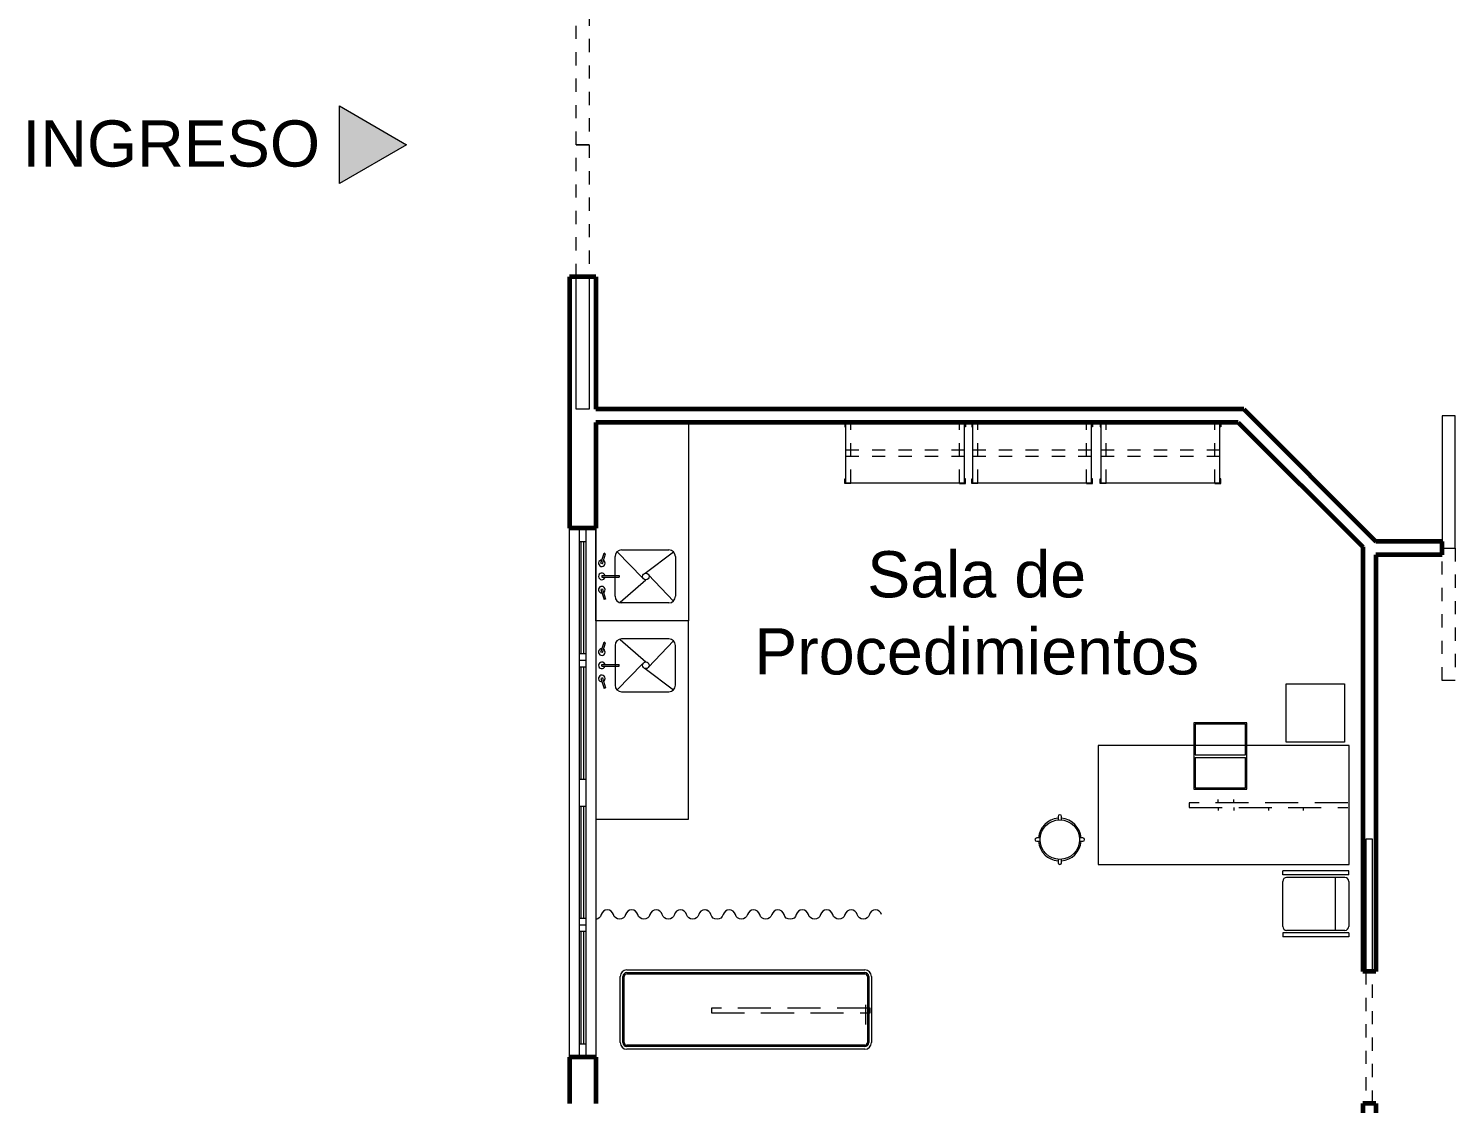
# Model space of a CAD drawing. Header units: millimetres. Extents: x 72 to 2370, y -203 to 794.
# Drawn here: x 1845.78 to 1856.52, y 288.23 to 296.36 of the extents above; entities that cross this region are included whole.
import ezdxf

# ---------------------------------------------------------------- set-up
doc = ezdxf.new("R2010")
doc.units = ezdxf.units.MM
for name, pattern in [('ACAD_ISO03W100', [30, 12, -18]), ('HIDDEN', [0.375, 0.25, -0.125]), ('HIDDEN5', [0.07, 0.04, -0.03])]:
    doc.linetypes.add(name, pattern=pattern)
for name, color, linetype, lineweight in [('envolvente', 164, 'Continuous', 60), ('mobiliario', 252, 'Continuous', 9), ('puertas', 15, 'Continuous', 9), ('Texto', 250, 'Continuous', 9), ('ventanas', 132, 'Continuous', 9)]:
    doc.layers.add(name, color=color, linetype=linetype, lineweight=lineweight)
doc.styles.get("Standard").update_dxf_attribs({"font": 'arial.ttf'})

# ---------------------------------------------------------------- blocks, each defined once
blk = doc.blocks.new('10260204')
at = {"color": 8, "linetype": 'HIDDEN5'}
for p, q in [((0.05, -0.011), (0.05, -0.461)), ((0.873, -0.011), (0.873, -0.461)), ((0.011, -0.211), (0.911, -0.211)), ((0.011, -0.261), (0.911, -0.261))]:
    blk.add_line(p, q, dxfattribs=at)
for points in [[(0.05, -0.011), (0.05, -0.005), (0.005, -0.005), (0.005, -0.04), (0.011, -0.04)], [(0.873, -0.011), (0.873, -0.005), (0.918, -0.005), (0.918, -0.04), (0.911, -0.04)], [(0.05, -0.461), (0.05, -0.468), (0.005, -0.468), (0.005, -0.433), (0.011, -0.433)], [(0.873, -0.461), (0.873, -0.468), (0.918, -0.468), (0.918, -0.433), (0.911, -0.433)]]:
    blk.add_lwpolyline(points)
blk.add_lwpolyline([(0.011, -0.461), (0.011, -0.011), (0.911, -0.011), (0.911, -0.461)], close=True)
blk = doc.blocks.new('MESPRE')
for p, q in [((-0.9, 0), (0.9, 0)), ((-0.95, -0.55), (-0.95, -0.05)), ((-0.93, -0.55), (-0.93, -0.05)), ((-0.92, -0.55), (-0.92, -0.05)), ((-0.9, -0.02), (0.9, -0.02)), ((-0.9, -0.03), (0.9, -0.03)), ((0.92, -0.05), (0.92, -0.55)), ((0.93, -0.05), (0.93, -0.55)), ((0.95, -0.05), (0.95, -0.55)), ((0.9, -0.57), (-0.9, -0.57)), ((0.9, -0.58), (-0.9, -0.58)), ((0.9, -0.6), (-0.9, -0.6))]:
    blk.add_line(p, q)
for centre, radius, start, end in [((-0.9, -0.05), 0.05, 90, 180), ((-0.9, -0.05), 0.03, 90, 180), ((-0.9, -0.05), 0.02, 90, 180), ((0.9, -0.05), 0.05, 0, 90), ((0.9, -0.05), 0.03, 0, 90), ((0.9, -0.05), 0.02, 0, 90), ((-0.9, -0.55), 0.05, 180, 270), ((-0.9, -0.55), 0.03, 180, 270), ((-0.9, -0.55), 0.02, 180, 270), ((0.9, -0.55), 0.05, 270, 0), ((0.9, -0.55), 0.02, 270, 0), ((0.9, -0.55), 0.03, 270, 0)]:
    blk.add_arc(centre, radius, start, end)
blk = doc.blocks.new('31080102')
for points in [[(0.013, 0.149), (0.013, 0.175, 1), (-0.013, 0.175), (-0.013, 0.149)], [(-0.149, 0.013), (-0.175, 0.013, 1), (-0.175, -0.013), (-0.149, -0.013)], [(0.149, -0.013), (0.175, -0.013, 1), (0.175, 0.013), (0.149, 0.013)], [(-0.013, -0.149), (-0.013, -0.175, 1), (0.013, -0.175), (0.013, -0.149)]]:
    blk.add_lwpolyline(points, format="xyb")
blk.add_circle((0, 0), 0.15)
for start, end in [(94.4117, 175.5883), (4.4117, 85.5883), (184.4117, 265.5883), (274.4117, 355.5883)]:
    blk.add_arc((0, 0), 0.162, start, end)

msp = doc.modelspace()

# ---------------------------------------------------------------- hatches: boundary and pattern name
at = {"layer": 'Texto'}
h = msp.add_hatch(color=256, dxfattribs=at)
h.dxf.hatch_style = 1
h.paths.add_polyline_path([(1848.134, 295.187), (1848.641, 295.48), (1848.134, 295.773)])

# ---------------------------------------------------------------- linework, layer by layer
at = {"layer": 'envolvente'}
for p, q in [((1850.074, 294.48), (1849.874, 294.48)), ((1849.874, 294.48), (1849.874, 292.58)), ((1850.074, 294.48), (1850.074, 293.48)), ((1854.974, 293.48), (1850.074, 293.48)), ((1854.974, 293.48), (1855.974, 292.48)), ((1850.074, 293.38), (1850.074, 292.58)), ((1854.932, 293.38), (1850.074, 293.38)), ((1854.932, 293.38), (1855.874, 292.439)), ((1850.074, 292.58), (1849.874, 292.58)), ((1855.874, 292.439), (1855.874, 289.23)), ((1856.474, 292.48), (1855.974, 292.48)), ((1856.474, 292.38), (1856.474, 292.48)), ((1855.974, 292.38), (1855.974, 289.23)), ((1856.474, 292.38), (1855.974, 292.38)), ((1855.974, 289.23), (1855.874, 289.23)), ((1849.874, 288.58), (1849.874, 288.23)), ((1850.074, 288.58), (1849.874, 288.58)), ((1850.074, 288.58), (1850.074, 288.23)), ((1855.874, 288.23), (1855.874, 288.13)), ((1855.974, 288.23), (1855.874, 288.23)), ((1855.974, 288.23), (1855.974, 285.88))]:
    msp.add_line(p, q, dxfattribs=at)
at = {"layer": 'envolvente', "lineweight": 9}
for p, q in [((1849.874, 288.58), (1849.874, 292.58)), ((1850.074, 292.58), (1850.074, 288.58))]:
    msp.add_line(p, q, dxfattribs=at)
at = {"layer": 'mobiliario'}
for p, q in [((1850.269, 292.416), (1850.626, 292.416)), ((1850.219, 292.066), (1850.219, 292.366)), ((1850.676, 292.366), (1850.676, 292.066)), ((1850.626, 292.016), (1850.269, 292.016)), ((1850.219, 291.694), (1850.219, 291.394)), ((1850.626, 291.744), (1850.269, 291.744)), ((1850.676, 291.394), (1850.676, 291.694)), ((1850.269, 291.344), (1850.626, 291.344)), ((1854.998, 291.108), (1854.598, 291.108)), ((1854.598, 291.108), (1854.598, 290.608)), ((1854.988, 291.098), (1854.608, 291.098)), ((1854.608, 291.098), (1854.608, 290.868)), ((1854.988, 290.868), (1854.988, 291.098)), ((1854.998, 290.608), (1854.998, 291.108)), ((1854.598, 290.868), (1854.598, 290.868)), ((1854.598, 290.848), (1854.598, 290.848)), ((1854.608, 290.868), (1854.988, 290.868)), ((1854.608, 290.848), (1854.988, 290.848)), ((1854.608, 290.848), (1854.608, 290.618)), ((1854.988, 290.618), (1854.988, 290.848)), ((1854.598, 290.608), (1854.998, 290.608)), ((1854.608, 290.618), (1854.988, 290.618)), ((1854.561, 290.505), (1854.561, 290.47)), ((1854.782, 290.505), (1854.782, 290.528)), ((1854.782, 290.47), (1854.782, 290.447)), ((1854.899, 290.505), (1854.899, 290.528)), ((1854.899, 290.47), (1854.899, 290.447)), ((1855.161, 290.47), (1855.161, 290.447)), ((1855.424, 290.47), (1855.424, 290.447)), ((1855.769, 289.99), (1855.269, 289.99)), ((1855.269, 289.96), (1855.269, 289.99)), ((1855.769, 289.96), (1855.269, 289.96)), ((1855.739, 289.94), (1855.299, 289.94)), ((1855.669, 289.54), (1855.669, 289.94)), ((1855.769, 289.96), (1855.769, 289.99)), ((1855.269, 289.57), (1855.269, 289.91)), ((1855.769, 289.91), (1855.769, 289.57)), ((1855.769, 289.52), (1855.269, 289.52)), ((1855.269, 289.52), (1855.269, 289.49)), ((1855.739, 289.54), (1855.299, 289.54)), ((1855.769, 289.52), (1855.769, 289.49)), ((1855.769, 289.49), (1855.269, 289.49))]:
    msp.add_line(p, q, dxfattribs=at)
at = {"layer": 'mobiliario', "linetype": 'HIDDEN'}
for p, q in [((1855.761, 290.505), (1854.561, 290.505)), ((1854.561, 290.47), (1855.761, 290.47))]:
    msp.add_line(p, q, dxfattribs=at)
at = {"layer": 'mobiliario'}
for points in [[(1850.774, 293.38), (1850.774, 291.88), (1850.074, 291.88), (1850.074, 293.38)], [(1850.774, 290.38), (1850.774, 291.88), (1850.074, 291.88), (1850.074, 290.38)], [(1855.296, 291.404), (1855.736, 291.404), (1855.736, 290.964), (1855.296, 290.964)], [(1853.873, 290.038), (1855.773, 290.038), (1855.773, 290.938), (1853.873, 290.938)]]:
    msp.add_lwpolyline(points, close=True, dxfattribs=at)
for points in [[(1850.427, 292.206), (1850.234, 292.401)], [(1850.446, 292.24), (1850.661, 292.401)], [(1850.111, 292.316), (1850.136, 292.391)], [(1850.123, 292.312), (1850.111, 292.316)], [(1850.123, 292.312), (1850.148, 292.387)], [(1850.148, 292.387), (1850.136, 292.391)], [(1850.119, 292.223), (1850.119, 292.21)], [(1850.119, 292.223), (1850.251, 292.223)], [(1850.119, 292.21), (1850.251, 292.21)], [(1850.251, 292.223), (1850.251, 292.21)], [(1850.259, 292.022), (1850.451, 292.191)], [(1850.661, 292.03), (1850.472, 292.229)], [(1850.123, 292.12), (1850.111, 292.116)], [(1850.111, 292.116), (1850.136, 292.041)], [(1850.123, 292.12), (1850.148, 292.045)], [(1850.148, 292.045), (1850.136, 292.041)], [(1850.111, 291.644), (1850.136, 291.719)], [(1850.123, 291.64), (1850.148, 291.715)], [(1850.148, 291.715), (1850.136, 291.719)], [(1850.259, 291.738), (1850.451, 291.569)], [(1850.661, 291.73), (1850.472, 291.531)], [(1850.123, 291.64), (1850.111, 291.644)], [(1850.119, 291.537), (1850.119, 291.55)], [(1850.119, 291.55), (1850.251, 291.55)], [(1850.427, 291.554), (1850.234, 291.359)], [(1850.251, 291.537), (1850.251, 291.55)], [(1850.123, 291.448), (1850.111, 291.444)], [(1850.111, 291.444), (1850.136, 291.369)], [(1850.119, 291.537), (1850.251, 291.537)], [(1850.123, 291.448), (1850.148, 291.373)], [(1850.446, 291.52), (1850.661, 291.359)], [(1850.148, 291.373), (1850.136, 291.369)], [(1852.115, 288.828), (1852.115, 288.978)], [(1852.115, 288.828), (1852.115, 288.978)]]:
    msp.add_lwpolyline(points, dxfattribs=at)
for points in [[(1850.944, 289.659, 0.769041), (1850.852, 289.659, -0.769041), (1850.76, 289.659, 0.769041), (1850.668, 289.659, -0.769041), (1850.576, 289.659, 0.769041), (1850.483, 289.659, -0.769041), (1850.391, 289.659, 0.769041), (1850.299, 289.659, -0.769041), (1850.207, 289.659, 0.769041), (1850.115, 289.659, -0.309279), (1850.074, 289.623, -0.309279)], [(1852.235, 289.659, 0.769041), (1852.143, 289.659, -0.769041), (1852.051, 289.659, 0.769041), (1851.958, 289.659, -0.769041), (1851.866, 289.659, 0.769041), (1851.774, 289.659, -0.769041), (1851.682, 289.659, 0.769041), (1851.59, 289.659, -0.769041), (1851.497, 289.659, 0.769041), (1851.405, 289.659, -0.769041), (1851.313, 289.659, 0.769041), (1851.221, 289.659, -0.769041), (1851.129, 289.659, 0.769041), (1851.037, 289.659, -0.769041), (1850.944, 289.659, 0.316099), (1850.902, 289.694, 0.316099)]]:
    msp.add_lwpolyline(points, format="xyb", dxfattribs=at)
at = {"layer": 'mobiliario', "linetype": 'HIDDEN'}
msp.add_lwpolyline([(1852.148, 288.916), (1852.148, 288.951), (1850.948, 288.951), (1850.948, 288.916)], close=True, dxfattribs=at)
at = {"layer": 'mobiliario'}
for centre in [(1850.451, 292.216), (1850.451, 291.544)]:
    msp.add_circle(centre, 0.025, dxfattribs=at)
for centre, radius, start, end in [((1850.269, 292.366), 0.05, 90, 180), ((1850.626, 292.366), 0.05, 0, 90), ((1850.119, 292.316), 0.025, 89.0585, 60.063), ((1850.119, 292.216), 0.025, 16.0229, 347.0572), ((1850.119, 292.116), 0.025, 299.937, 270.9415), ((1850.269, 292.066), 0.05, 180, 270), ((1850.626, 292.066), 0.05, 270, 0), ((1850.119, 291.644), 0.025, 89.0585, 60.063), ((1850.269, 291.694), 0.05, 90, 180), ((1850.626, 291.694), 0.05, 0, 90), ((1850.119, 291.544), 0.025, 12.9428, 343.9771), ((1850.119, 291.444), 0.025, 299.937, 270.9415), ((1850.269, 291.394), 0.05, 180, 270), ((1850.626, 291.394), 0.05, 270, 0), ((1855.299, 289.91), 0.03, 90, 180), ((1855.739, 289.91), 0.03, 0, 90), ((1855.299, 289.57), 0.03, 180, 270), ((1855.739, 289.57), 0.03, 270, 0)]:
    msp.add_arc(centre, radius, start, end, dxfattribs=at)
at = {"layer": 'puertas', "linetype": 'ACAD_ISO03W100', "ltscale": 0.004}
for points in [[(1850.024, 296.48), (1850.024, 295.48), (1849.924, 295.48), (1849.924, 296.48)], [(1850.024, 295.48), (1850.024, 294.48), (1849.924, 294.48), (1849.924, 295.48)], [(1856.474, 291.43), (1856.474, 292.43), (1856.574, 292.43), (1856.574, 291.43)], [(1855.949, 289.23), (1855.899, 289.23), (1855.899, 288.23), (1855.949, 288.23)]]:
    msp.add_lwpolyline(points, close=True, dxfattribs=at)
at = {"layer": 'puertas'}
for points in [[(1850.024, 294.48), (1850.024, 293.48), (1849.924, 293.48), (1849.924, 294.48)], [(1856.474, 293.43), (1856.474, 292.43), (1856.574, 292.43), (1856.574, 293.43)], [(1855.949, 290.23), (1855.899, 290.23), (1855.899, 289.23), (1855.949, 289.23)]]:
    msp.add_lwpolyline(points, close=True, dxfattribs=at)
at = {"layer": 'Texto'}
msp.add_lwpolyline([(1848.641, 295.48), (1848.134, 295.187), (1848.134, 295.773)], close=True, dxfattribs=at)
at = {"layer": 'ventanas'}
for p, q in [((1849.949, 290.58), (1849.949, 292.58)), ((1849.999, 292.58), (1849.999, 290.58)), ((1849.949, 292.48), (1849.999, 292.48)), ((1849.964, 291.63), (1849.964, 292.48)), ((1849.984, 291.63), (1849.984, 292.48)), ((1849.999, 291.63), (1849.949, 291.63)), ((1849.999, 291.58), (1849.949, 291.58)), ((1849.999, 291.53), (1849.949, 291.53)), ((1849.964, 290.68), (1849.964, 291.53)), ((1849.984, 290.68), (1849.984, 291.53)), ((1849.999, 290.68), (1849.949, 290.68)), ((1849.949, 288.58), (1849.949, 290.58)), ((1849.999, 290.58), (1849.999, 288.58)), ((1849.949, 290.48), (1849.999, 290.48)), ((1849.964, 289.63), (1849.964, 290.48)), ((1849.984, 289.63), (1849.984, 290.48)), ((1849.999, 289.63), (1849.949, 289.63)), ((1849.999, 289.58), (1849.949, 289.58)), ((1849.999, 289.53), (1849.949, 289.53)), ((1849.964, 288.68), (1849.964, 289.53)), ((1849.984, 288.68), (1849.984, 289.53)), ((1849.999, 288.68), (1849.949, 288.68))]:
    msp.add_line(p, q, dxfattribs=at)

# ---------------------------------------------------------------- block references
at = {"layer": 'mobiliario', "xscale": -1, "rotation": 180}
for p in [(1851.952, 292.913), (1852.912, 292.913), (1853.883, 292.913)]:
    msp.add_blockref('10260204', p, dxfattribs=at)
at = {"layer": 'mobiliario', "xscale": 0.9976205443963408, "yscale": 0.9976205443963408, "zscale": 0.9976205443963408, "rotation": 180}
msp.add_blockref('31080102', (1853.583, 290.226), dxfattribs=at)
at = {"layer": 'mobiliario'}
msp.add_blockref('MESPRE', (1851.208, 289.241), dxfattribs=at)

# ---------------------------------------------------------------- texts
at = {"layer": 'Texto', "insert": (1847.988, 295.664), "char_height": 0.3495, "attachment_point": 3}
msp.add_mtext_dynamic_manual_height_columns('INGRESO', width=0.29123, gutter_width=8.738, heights=[0], dxfattribs=at)
at = {"layer": 'Texto', "insert": (1855.017, 292.407), "char_height": 0.34952, "width": 4.12584, "attachment_point": 3}
msp.add_mtext('\\pxqc;Sala de Procedimientos', dxfattribs=at)

doc.saveas('drawing.dxf')
